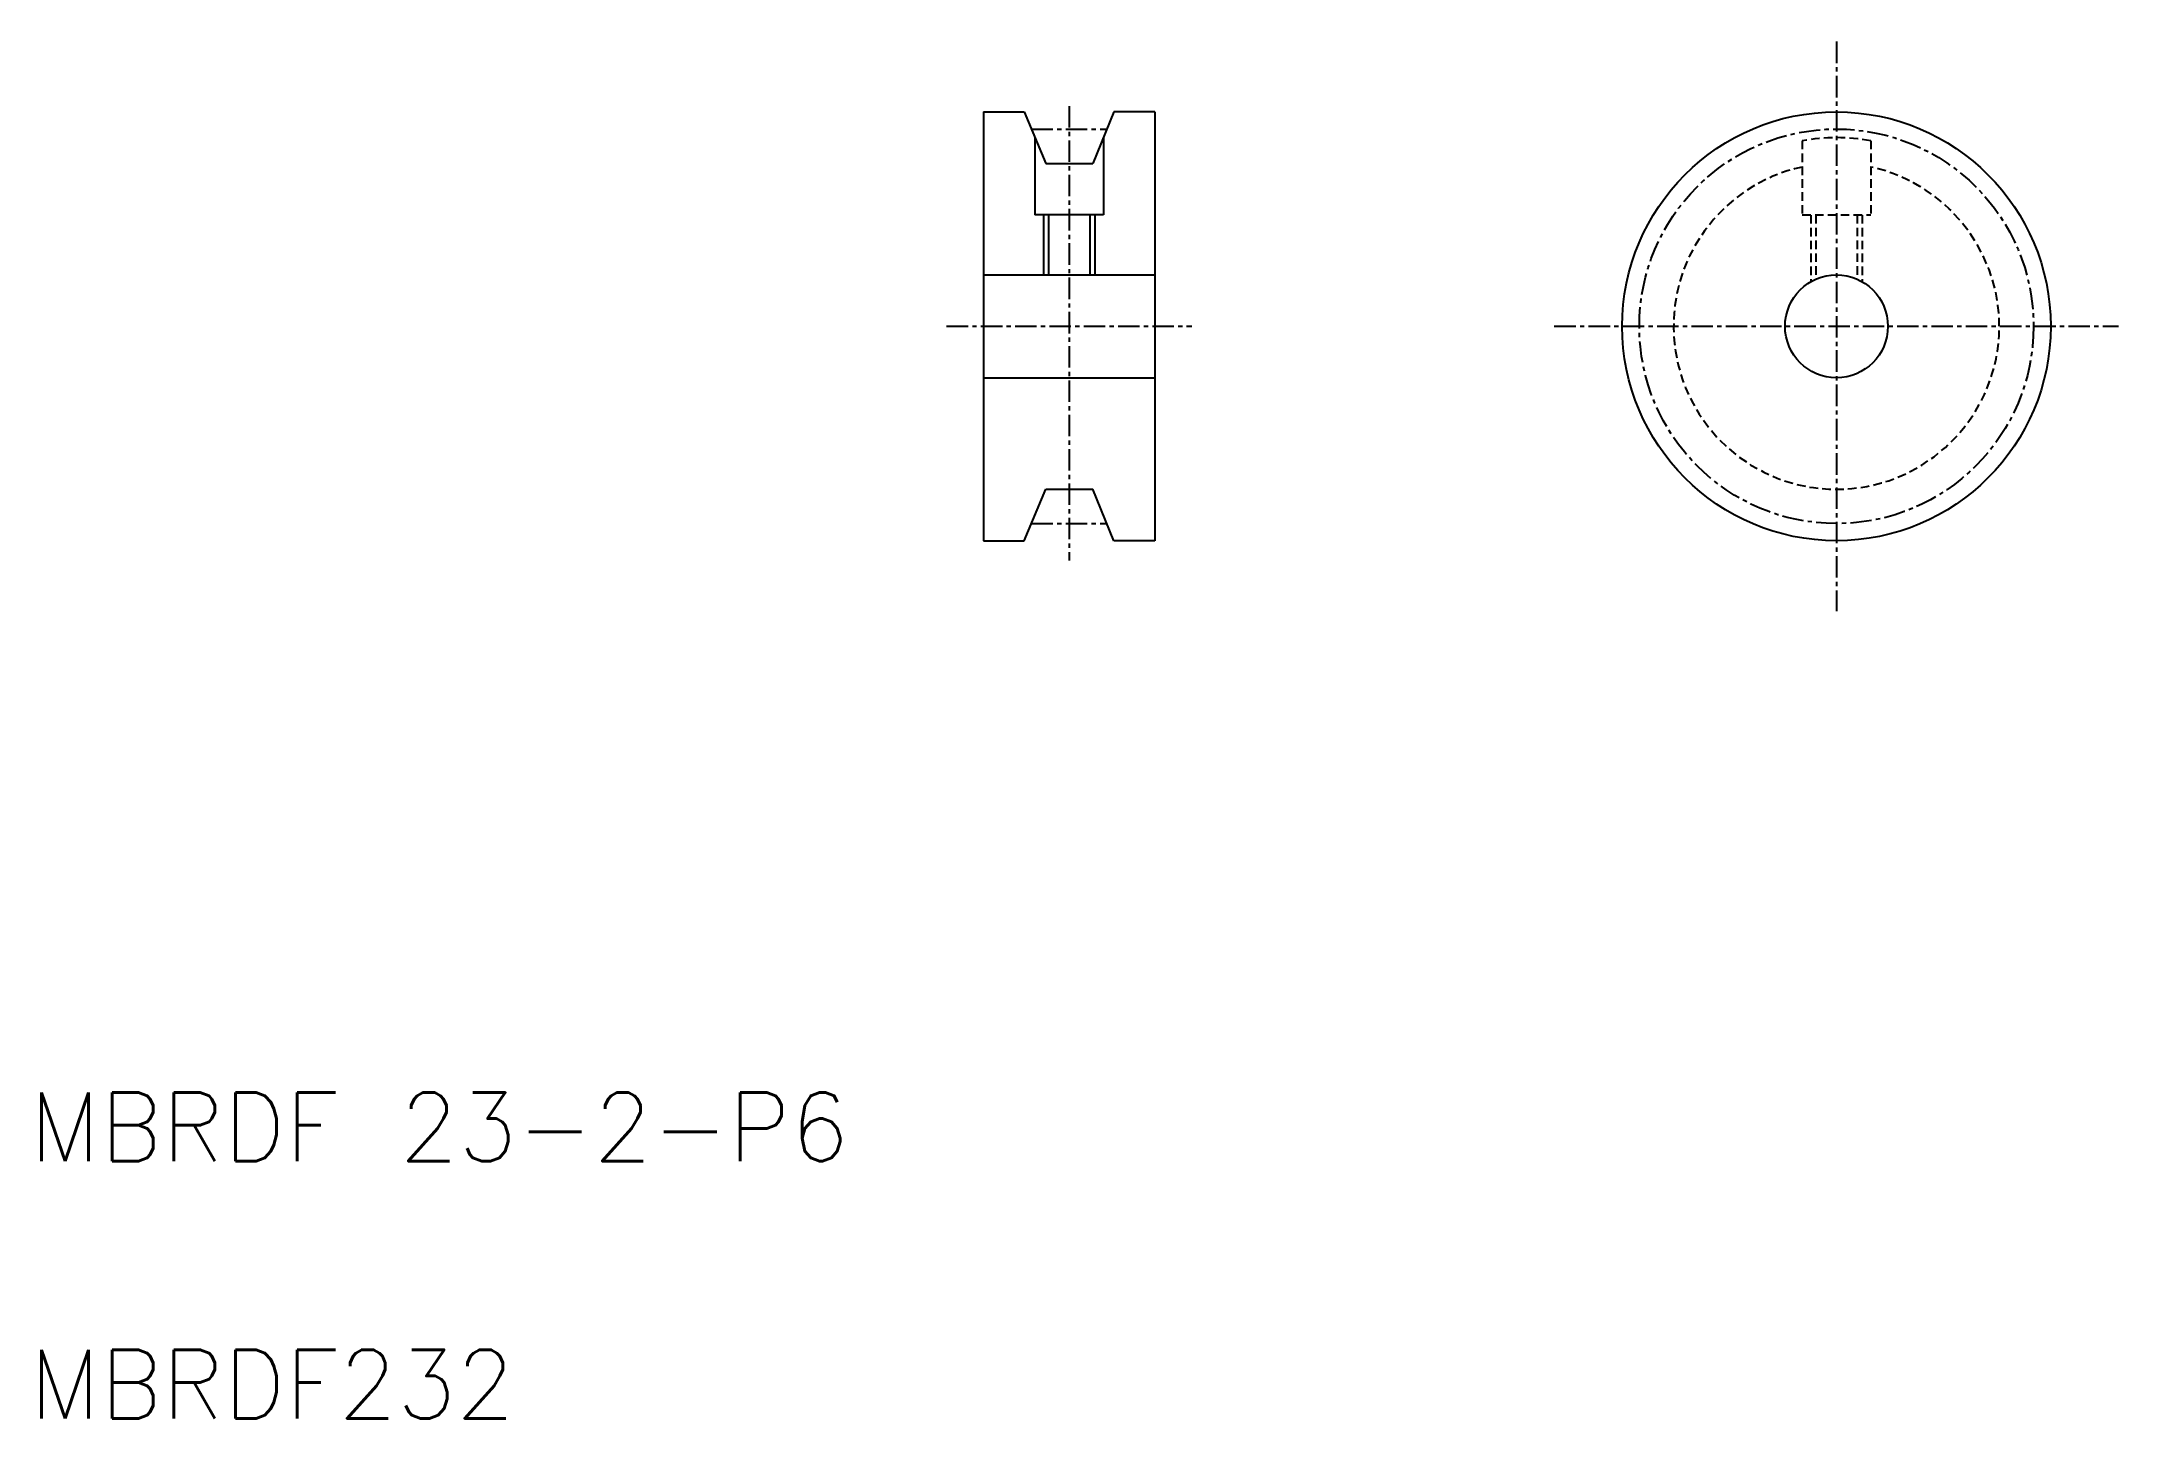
# Model space of a CAD drawing. Extents: x 594 to 715, y -37 to 43.
import ezdxf

# ---------------------------------------------------------------- set-up
doc = ezdxf.new("R2010")
doc.units = 0
doc.linetypes.add('CENTER', pattern=[2, 1.25, -0.25, 0.25, -0.25])
doc.linetypes.add('DASHED', pattern=[0.75, 0.5, -0.25])
doc.layers.get('0').update_dxf_attribs({"linetype": 'CONTINUOUS'})
doc.layers.add('CENTER', color=1, linetype='CENTER')
doc.styles.get("Standard").update_dxf_attribs({"font": 'txt.shx', "bigfont": '@extfont2.shx'})

msp = doc.modelspace()

# ---------------------------------------------------------------- linework, layer by layer
at = {"color": 7, "linetype": 'CONTINUOUS'}
for p, q in [((648.66, 38.68), (648.66, 13.68)), ((648.66, 38.68), (651.04, 38.68)), ((651.04, 38.68), (652.29, 35.68)), ((656.27, 38.68), (655.03, 35.68)), ((658.66, 38.68), (656.27, 38.68)), ((658.66, 38.68), (658.66, 13.68)), ((658.66, 38.18), (658.66, 38.18)), ((658.66, 37.68), (658.66, 37.68)), ((651.66, 37.2), (651.66, 32.68)), ((655.66, 37.2), (655.66, 32.68)), ((652.29, 35.68), (655.03, 35.68)), ((655.66, 32.68), (651.66, 32.68)), ((652.16, 32.68), (652.16, 29.18)), ((655.16, 32.68), (655.16, 29.18)), ((648.66, 29.18), (658.66, 29.18)), ((648.66, 23.18), (658.66, 23.18)), ((651.04, 13.68), (652.29, 16.68)), ((652.29, 16.68), (655.03, 16.68)), ((656.27, 13.68), (655.03, 16.68)), ((658.66, 14.68), (658.66, 14.68)), ((648.66, 13.68), (651.04, 13.68)), ((658.66, 13.68), (656.27, 13.68)), ((658.66, 14.18), (658.66, 14.18))]:
    msp.add_line(p, q, dxfattribs=at)
at = {"color": 3, "linetype": 'DASHED'}
for p, q in [((696.42, 37), (696.42, 32.68)), ((700.42, 37), (700.42, 32.68)), ((696.42, 32.68), (700.42, 32.68)), ((696.92, 32.67), (696.92, 28.78)), ((697.22, 32.68), (697.22, 28.93)), ((697.22, 32.68), (697.22, 29.68)), ((699.62, 32.68), (699.62, 28.93)), ((699.92, 32.67), (699.92, 28.78))]:
    msp.add_line(p, q, dxfattribs=at)
at = {"color": 3, "linetype": 'CONTINUOUS'}
for p, q in [((652.46, 32.68), (652.46, 29.18)), ((654.86, 32.68), (654.86, 29.18))]:
    msp.add_line(p, q, dxfattribs=at)
at = {"color": 7, "linetype": 'CONTINUOUS'}
for radius in [12.5, 3]:
    msp.add_circle((698.42, 26.18), radius, dxfattribs=at)
at = {"color": 3, "linetype": 'DASHED'}
for radius, start, end in [(11, 79.5243, 100.4757), (9.5, 102.1532, 77.8468)]:
    msp.add_arc((698.42, 26.18), radius, start, end, dxfattribs=at)
at = {"layer": 'CENTER', "color": 1, "linetype": 'CENTER'}
for p, q in [((698.42, 42.78), (698.42, 9.58)), ((653.66, 39.02), (653.66, 12.52)), ((651.46, 37.68), (655.86, 37.68)), ((646.51, 26.18), (660.81, 26.18)), ((681.96, 26.18), (714.87, 26.18)), ((651.46, 14.68), (655.86, 14.68))]:
    msp.add_line(p, q, dxfattribs=at)
msp.add_circle((698.42, 26.18), 11.5, dxfattribs=at)

# ---------------------------------------------------------------- texts
at = {"color": 7, "linetype": 'CONTINUOUS'}
for s, p in [('MBRDF 23-2-P6', (593.02, -22.49)), ('MBRDF232', (593.02, -37.49))]:
    msp.add_text(s, height=4, dxfattribs=at).set_placement(p)

doc.saveas('drawing.dxf')
